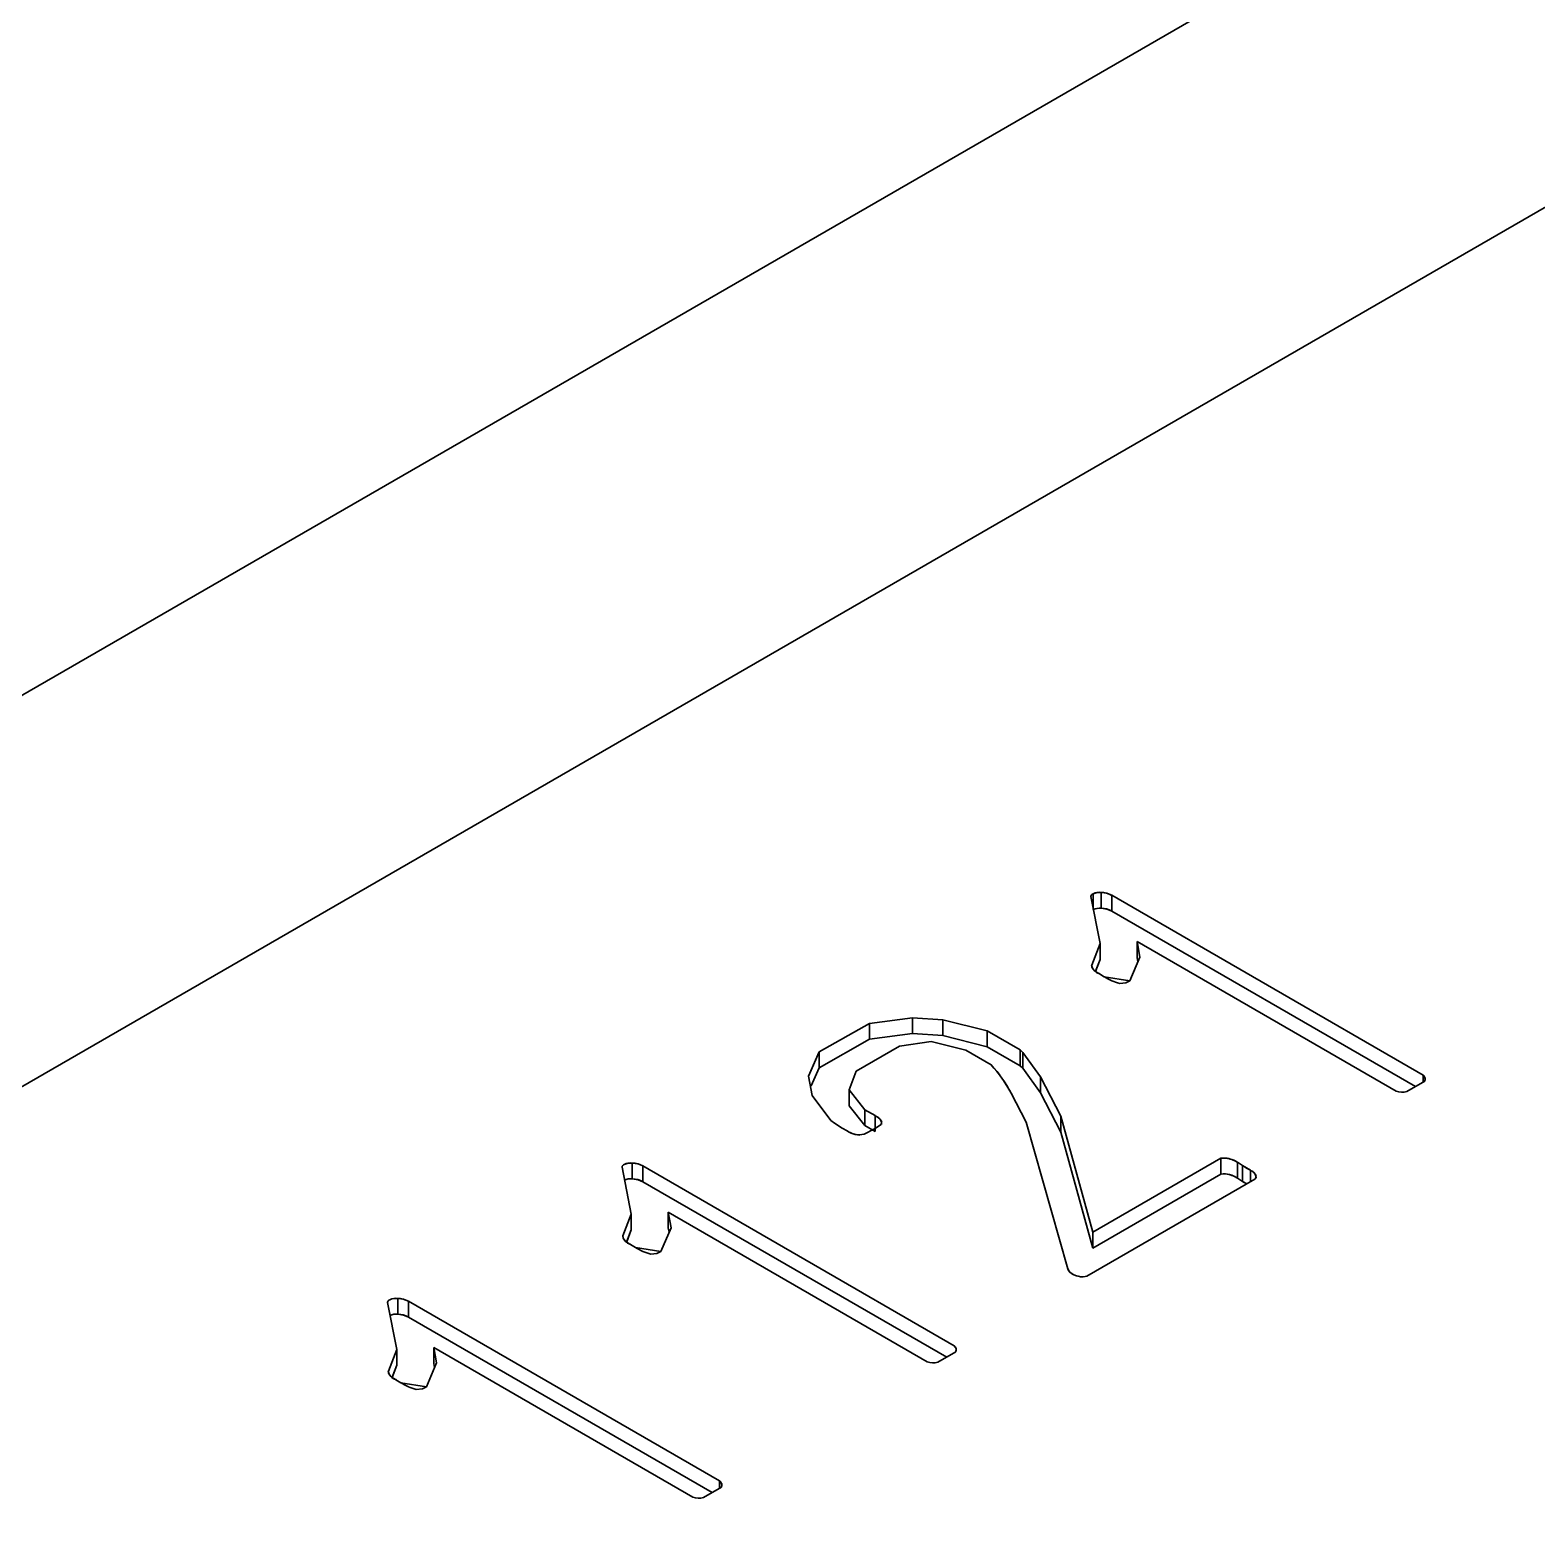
# Model space of a CAD drawing. Extents: x 146 to 1134, y 78 to 926.
# Drawn here: x 798.875 to 802.77, y 851.082 to 854.981 of the extents above; entities that cross this region are included whole.
import ezdxf

# ---------------------------------------------------------------- set-up
doc = ezdxf.new("R2010")
doc.units = 0

msp = doc.modelspace()

# ---------------------------------------------------------------- linework, layer by layer
at = {"color": 7, "lineweight": 35}
for p, q in [((784.8303, 844.1526), (809.3582, 858.3138)), ((809.3582, 858.3138), (784.8303, 844.1526))]:
    msp.add_line(p, q, dxfattribs=at)
at = {"color": 7, "lineweight": 35, "ltscale": 0.414781}
for p, q in [((804.2118, 856.3544), (789.8434, 848.0587)), ((789.8434, 848.0587), (804.2118, 856.3544))]:
    msp.add_line(p, q, dxfattribs=at)
at = {"color": 7, "lineweight": 35, "ltscale": 0.001021}
for p, q in [((801.6227, 852.7476), (801.6227, 852.7068)), ((801.6227, 852.7068), (801.6227, 852.7476)), ((801.6436, 852.7103), (801.6436, 852.7511)), ((801.6436, 852.7511), (801.6436, 852.7103)), ((801.6411, 852.5779), (801.6411, 852.6188)), ((801.6411, 852.6188), (801.6411, 852.5779)), ((801.0443, 852.4124), (801.0443, 852.3715)), ((801.0443, 852.3715), (801.0443, 852.4124)), ((801.1559, 852.3857), (801.1559, 852.4265)), ((801.1559, 852.4265), (801.1559, 852.3857)), ((801.3489, 852.3519), (801.3489, 852.3927)), ((801.3489, 852.3927), (801.3489, 852.3519)), ((800.9142, 852.2977), (800.9142, 852.3386)), ((800.9142, 852.3386), (800.9142, 852.2977)), ((801.4337, 852.3029), (801.4337, 852.3438)), ((801.4337, 852.3438), (801.4337, 852.3029)), ((801.4409, 852.2966), (801.4409, 852.3374)), ((801.4409, 852.3374), (801.4409, 852.2966)), ((800.992, 852.1992), (800.992, 852.2401)), ((800.992, 852.2401), (800.992, 852.1992)), ((801.4865, 852.233), (801.4865, 852.2739)), ((801.4865, 852.2739), (801.4865, 852.233)), ((801.0326, 852.1483), (801.0326, 852.1891)), ((801.0326, 852.1891), (801.0326, 852.1483)), ((801.059, 852.1331), (801.059, 852.1739)), ((801.059, 852.1739), (801.059, 852.1331)), ((801.5392, 852.1313), (801.5392, 852.1722)), ((801.5392, 852.1722), (801.5392, 852.1313)), ((800.4314, 852.0104), (800.4314, 852.0512)), ((800.4314, 852.0512), (800.4314, 852.0104)), ((800.4586, 852.0027), (800.4586, 852.0436)), ((800.4586, 852.0436), (800.4586, 852.0027)), ((801.9528, 852.0225), (801.9528, 852.0634)), ((801.9528, 852.0634), (801.9528, 852.0225)), ((801.9963, 852.0121), (801.9963, 852.053)), ((801.9963, 852.053), (801.9963, 852.0121)), ((802.0088, 852.0038), (802.0088, 852.0447)), ((802.0088, 852.0447), (802.0088, 852.0038)), ((800.4288, 851.8781), (800.4288, 851.9189)), ((800.4288, 851.9189), (800.4288, 851.8781)), ((800.5245, 851.883), (800.5245, 851.9238)), ((800.5245, 851.9238), (800.5245, 851.883)), ((801.6218, 851.8314), (801.6218, 851.8723)), ((801.6218, 851.8723), (801.6218, 851.8314)), ((799.8253, 851.6605), (799.8253, 851.7013)), ((799.8253, 851.7013), (799.8253, 851.6605)), ((799.8524, 851.6528), (799.8524, 851.6937)), ((799.8524, 851.6937), (799.8524, 851.6528)), ((799.8228, 851.5281), (799.8228, 851.569)), ((799.8228, 851.569), (799.8228, 851.5281)), ((799.9184, 851.5331), (799.9184, 851.5739)), ((799.9184, 851.5739), (799.9184, 851.5331))]:
    msp.add_line(p, q, dxfattribs=at)
at = {"color": 7, "lineweight": 35, "ltscale": 0.000375295}
for p, q in [((801.6584, 852.7488), (801.6436, 852.7511)), ((801.6584, 852.7079), (801.6436, 852.7103))]:
    msp.add_line(p, q, dxfattribs=at)
at = {"color": 7, "lineweight": 35, "ltscale": 0.000336206}
for p, q in [((801.6707, 852.7434), (801.6584, 852.7488)), ((800.4586, 852.0436), (800.4462, 852.049)), ((800.4586, 852.0027), (800.4462, 852.0081))]:
    msp.add_line(p, q, dxfattribs=at)
at = {"color": 7, "lineweight": 35, "ltscale": 0.003098}
for p, q in [((801.6171, 852.7404), (801.6411, 852.6188)), ((801.6171, 852.7404), (801.6411, 852.6188)), ((799.7988, 851.6906), (799.8228, 851.569)), ((799.7988, 851.6906), (799.8228, 851.569))]:
    msp.add_line(p, q, dxfattribs=at)
at = {"color": 7, "lineweight": 35, "ltscale": 0.0003356}
for p, q in [((801.6707, 852.7026), (801.6584, 852.7079)), ((799.8524, 851.6937), (799.8401, 851.699)), ((799.8524, 851.6528), (799.8401, 851.6581))]:
    msp.add_line(p, q, dxfattribs=at)
at = {"color": 7, "lineweight": 35, "ltscale": 0.023232}
msp.add_line((802.4755, 852.2788), (801.6707, 852.7434), dxfattribs=at)
msp.add_line((802.4755, 852.2788), (801.6707, 852.7434), dxfattribs=at)
at = {"color": 7, "lineweight": 35, "ltscale": 0.001019}
for p, q in [((801.6707, 852.7026), (801.6707, 852.7434)), ((801.6707, 852.7434), (801.6707, 852.7026)), ((801.7367, 852.5829), (801.7367, 852.6237)), ((801.7367, 852.6237), (801.7367, 852.5829)), ((801.2343, 852.3809), (801.2343, 852.4216)), ((801.2343, 852.4216), (801.2343, 852.3809))]:
    msp.add_line(p, q, dxfattribs=at)
at = {"color": 7, "lineweight": 35, "ltscale": 0.022678}
for p, q in [((801.6707, 852.7026), (802.4563, 852.2491)), ((802.4563, 852.2491), (801.6707, 852.7026)), ((799.8524, 851.6528), (800.638, 851.1993)), ((800.638, 851.1993), (799.8524, 851.6528))]:
    msp.add_line(p, q, dxfattribs=at)
at = {"color": 7, "lineweight": 35, "ltscale": 0.001493}
for p, q in [((801.6411, 852.6188), (801.6194, 852.5631)), ((801.6411, 852.6188), (801.6194, 852.5631)), ((799.8228, 851.569), (799.8011, 851.5133)), ((799.8228, 851.569), (799.8011, 851.5133))]:
    msp.add_line(p, q, dxfattribs=at)
at = {"color": 7, "lineweight": 35, "ltscale": 0.00101}
for p, q in [((801.7438, 852.5839), (801.7367, 852.6237)), ((801.7438, 852.5839), (801.7367, 852.6237)), ((800.5316, 851.884), (800.5245, 851.9238)), ((800.5316, 851.884), (800.5245, 851.9238))]:
    msp.add_line(p, q, dxfattribs=at)
at = {"color": 7, "lineweight": 35, "ltscale": 0.019323}
for p, q in [((801.7367, 852.6237), (802.4061, 852.2372)), ((801.7367, 852.6237), (802.4061, 852.2372)), ((800.5245, 851.9238), (801.1939, 851.5374)), ((800.5245, 851.9238), (801.1939, 851.5374))]:
    msp.add_line(p, q, dxfattribs=at)
at = {"color": 7, "lineweight": 35, "ltscale": 0.000162095}
msp.add_line((801.6194, 852.5631), (801.6199, 852.5566), dxfattribs=at)
at = {"color": 7, "lineweight": 35, "ltscale": 0.000833366}
msp.add_line((801.629, 852.5469), (801.6411, 852.5779), dxfattribs=at)
at = {"color": 7, "lineweight": 35, "ltscale": 0.000836211}
for p, q in [((801.6411, 852.5779), (801.629, 852.5468)), ((800.4288, 851.8781), (800.4167, 851.8469))]:
    msp.add_line(p, q, dxfattribs=at)
at = {"color": 7, "lineweight": 35, "ltscale": 0.001678}
for p, q in [((801.7174, 852.5222), (801.7438, 852.5839)), ((801.7174, 852.5222), (801.7438, 852.5839)), ((800.5052, 851.8223), (800.5316, 851.884)), ((800.5052, 851.8223), (800.5316, 851.884))]:
    msp.add_line(p, q, dxfattribs=at)
at = {"color": 7, "lineweight": 35, "ltscale": 0.000280467}
for p, q in [((801.7367, 852.5829), (801.7386, 852.5718)), ((801.7386, 852.5718), (801.7367, 852.5829))]:
    msp.add_line(p, q, dxfattribs=at)
at = {"color": 7, "lineweight": 35, "ltscale": 0.000373226}
for p, q in [((801.6387, 852.5403), (801.6516, 852.5328)), ((801.6387, 852.5403), (801.6516, 852.5328)), ((800.9737, 852.1416), (800.9866, 852.1342)), ((800.9737, 852.1416), (800.9866, 852.1342)), ((800.4265, 851.8405), (800.4395, 851.833)), ((800.4265, 851.8405), (800.4395, 851.833))]:
    msp.add_line(p, q, dxfattribs=at)
at = {"color": 7, "lineweight": 35, "ltscale": 0.001666}
for p, q in [((801.6516, 852.5328), (801.7174, 852.5222)), ((800.4395, 851.833), (800.5052, 851.8223)), ((799.8334, 851.483), (799.8992, 851.4724))]:
    msp.add_line(p, q, dxfattribs=at)
at = {"color": 7, "lineweight": 35, "ltscale": 0.000393298}
msp.add_line((801.6913, 852.5156), (801.7069, 852.5175), dxfattribs=at)
at = {"color": 7, "lineweight": 35, "ltscale": 0.00028755}
msp.add_line((801.7069, 852.5175), (801.7174, 852.5222), dxfattribs=at)
at = {"color": 7, "lineweight": 35, "ltscale": 0.003739}
for p, q in [((801.0443, 852.4124), (800.9142, 852.3386)), ((801.0443, 852.4124), (800.9142, 852.3386)), ((800.9142, 852.2977), (801.0443, 852.3715)), ((801.0443, 852.3715), (800.9142, 852.2977))]:
    msp.add_line(p, q, dxfattribs=at)
at = {"color": 7, "lineweight": 35, "ltscale": 0.002813}
for p, q in [((801.1559, 852.4265), (801.0443, 852.4124)), ((801.1559, 852.4265), (801.0443, 852.4124)), ((801.0443, 852.3715), (801.1559, 852.3857)), ((801.1559, 852.3857), (801.0443, 852.3715))]:
    msp.add_line(p, q, dxfattribs=at)
at = {"color": 7, "lineweight": 35, "ltscale": 0.001965}
msp.add_line((801.2343, 852.4216), (801.1559, 852.4265), dxfattribs=at)
msp.add_line((801.2343, 852.4216), (801.1559, 852.4265), dxfattribs=at)
at = {"color": 7, "lineweight": 35, "ltscale": 0.002954}
for p, q in [((801.3489, 852.3927), (801.2343, 852.4216)), ((801.3489, 852.3927), (801.2343, 852.4216)), ((801.2343, 852.3809), (801.3489, 852.3519)), ((801.3489, 852.3519), (801.2343, 852.3809))]:
    msp.add_line(p, q, dxfattribs=at)
at = {"color": 7, "lineweight": 35, "ltscale": 0.002076}
msp.add_line((801.1218, 852.3534), (801.204, 852.3652), dxfattribs=at)
msp.add_line((801.1218, 852.3534), (801.204, 852.3652), dxfattribs=at)
at = {"color": 7, "lineweight": 35, "ltscale": 0.001964}
for p, q in [((801.1559, 852.3857), (801.2343, 852.3809)), ((801.2343, 852.3809), (801.1559, 852.3857))]:
    msp.add_line(p, q, dxfattribs=at)
at = {"color": 7, "lineweight": 35, "ltscale": 0.00231}
msp.add_line((801.204, 852.3652), (801.2936, 852.3429), dxfattribs=at)
msp.add_line((801.204, 852.3652), (801.2936, 852.3429), dxfattribs=at)
at = {"color": 7, "lineweight": 35, "ltscale": 0.002447}
for p, q in [((801.4337, 852.3438), (801.3489, 852.3927)), ((801.4337, 852.3438), (801.3489, 852.3927)), ((801.3489, 852.3519), (801.4337, 852.3029)), ((801.4337, 852.3029), (801.3489, 852.3519))]:
    msp.add_line(p, q, dxfattribs=at)
at = {"color": 7, "lineweight": 35, "ltscale": 0.001713}
msp.add_line((800.9142, 852.3386), (800.8872, 852.2756), dxfattribs=at)
at = {"color": 7, "lineweight": 35, "ltscale": 0.001287}
msp.add_line((800.9142, 852.3386), (800.8935, 852.2914), dxfattribs=at)
at = {"color": 7, "lineweight": 35, "ltscale": 0.003226}
msp.add_line((801.01, 852.2889), (801.1218, 852.3534), dxfattribs=at)
msp.add_line((801.01, 852.2889), (801.1218, 852.3534), dxfattribs=at)
at = {"color": 7, "lineweight": 35, "ltscale": 0.001881}
msp.add_line((801.2936, 852.3429), (801.3588, 852.3053), dxfattribs=at)
msp.add_line((801.2936, 852.3429), (801.3588, 852.3053), dxfattribs=at)
at = {"color": 7, "lineweight": 35, "ltscale": 0.000241152}
for p, q in [((801.4409, 852.3374), (801.4337, 852.3438)), ((801.4409, 852.3374), (801.4337, 852.3438)), ((801.4337, 852.3029), (801.4409, 852.2966)), ((801.4409, 852.2966), (801.4337, 852.3029))]:
    msp.add_line(p, q, dxfattribs=at)
at = {"color": 7, "lineweight": 35, "ltscale": 0.001955}
for p, q in [((801.4865, 852.2739), (801.4409, 852.3374)), ((801.4865, 852.2739), (801.4409, 852.3374)), ((801.4409, 852.2966), (801.4865, 852.233)), ((801.4865, 852.233), (801.4409, 852.2966))]:
    msp.add_line(p, q, dxfattribs=at)
at = {"color": 7, "lineweight": 35, "ltscale": 0.000426725}
msp.add_line((800.8935, 852.2914), (800.8872, 852.2756), dxfattribs=at)
at = {"color": 7, "lineweight": 35, "ltscale": 0.001285}
msp.add_line((800.9142, 852.2977), (800.8935, 852.2507), dxfattribs=at)
at = {"color": 7, "lineweight": 35, "ltscale": 0.001286}
msp.add_line((800.8936, 852.2506), (800.9142, 852.2977), dxfattribs=at)
at = {"color": 7, "lineweight": 35, "ltscale": 0.001301}
msp.add_line((800.992, 852.2401), (801.01, 852.2889), dxfattribs=at)
msp.add_line((800.992, 852.2401), (801.01, 852.2889), dxfattribs=at)
at = {"color": 7, "lineweight": 35, "ltscale": 0.000590537}
msp.add_line((801.3588, 852.3053), (801.3743, 852.2875), dxfattribs=at)
at = {"color": 7, "lineweight": 35, "ltscale": 0.000235302}
msp.add_line((802.4808, 852.271), (802.4755, 852.2788), dxfattribs=at)
at = {"color": 7, "lineweight": 35, "ltscale": 0.000465393}
for p, q in [((802.4755, 852.2602), (802.4755, 852.2788)), ((802.4755, 852.2788), (802.4755, 852.2602)), ((800.6572, 851.2104), (800.6572, 851.229)), ((800.6572, 851.229), (800.6572, 851.2104))]:
    msp.add_line(p, q, dxfattribs=at)
at = {"color": 7, "lineweight": 35, "ltscale": 0.001271}
msp.add_line((800.8872, 852.2756), (800.8965, 852.2256), dxfattribs=at)
msp.add_line((800.8872, 852.2756), (800.8965, 852.2256), dxfattribs=at)
at = {"color": 7, "lineweight": 35, "ltscale": 0.001629}
for p, q in [((801.0326, 852.1891), (800.992, 852.2401)), ((801.0326, 852.1891), (800.992, 852.2401)), ((800.992, 852.1992), (801.0326, 852.1483)), ((801.0326, 852.1483), (800.992, 852.1992))]:
    msp.add_line(p, q, dxfattribs=at)
at = {"color": 7, "lineweight": 35, "ltscale": 0.002864}
for p, q in [((801.5392, 852.1722), (801.4865, 852.2739)), ((801.5392, 852.1722), (801.4865, 852.2739)), ((801.4865, 852.233), (801.5392, 852.1313)), ((801.5392, 852.1313), (801.4865, 852.233))]:
    msp.add_line(p, q, dxfattribs=at)
at = {"color": 7, "lineweight": 35, "ltscale": 0.001339}
for p, q in [((802.4335, 852.236), (802.4799, 852.2628)), ((802.4335, 852.236), (802.4799, 852.2628)), ((801.2214, 851.5361), (801.2678, 851.5629)), ((801.2214, 851.5361), (801.2678, 851.5629))]:
    msp.add_line(p, q, dxfattribs=at)
at = {"color": 7, "lineweight": 35, "ltscale": 0.000207098}
msp.add_line((802.4799, 852.2628), (802.4808, 852.271), dxfattribs=at)
at = {"color": 7, "lineweight": 35, "ltscale": 0.002008}
msp.add_line((800.8965, 852.2256), (800.9448, 852.1614), dxfattribs=at)
msp.add_line((800.8965, 852.2256), (800.9448, 852.1614), dxfattribs=at)
at = {"color": 7, "lineweight": 35, "ltscale": 0.002119}
msp.add_line((801.4106, 852.2321), (801.4495, 852.1567), dxfattribs=at)
msp.add_line((801.4106, 852.2321), (801.4495, 852.1567), dxfattribs=at)
at = {"color": 7, "lineweight": 35, "ltscale": 0.000283341}
msp.add_line((800.9448, 852.1614), (800.9537, 852.1543), dxfattribs=at)
msp.add_line((800.9448, 852.1614), (800.9537, 852.1543), dxfattribs=at)
at = {"color": 7, "lineweight": 35, "ltscale": 0.000760838}
for p, q in [((801.059, 852.1739), (801.0326, 852.1891)), ((801.059, 852.1739), (801.0326, 852.1891)), ((801.0326, 852.1483), (801.059, 852.1331)), ((801.059, 852.1331), (801.0326, 852.1483))]:
    msp.add_line(p, q, dxfattribs=at)
at = {"color": 7, "lineweight": 35, "ltscale": 0.007777}
for p, q in [((801.6218, 851.8723), (801.5392, 852.1722)), ((801.6218, 851.8723), (801.5392, 852.1722)), ((801.5392, 852.1313), (801.6218, 851.8314)), ((801.6218, 851.8314), (801.5392, 852.1313))]:
    msp.add_line(p, q, dxfattribs=at)
at = {"color": 7, "lineweight": 35, "ltscale": 0.000592638}
msp.add_line((800.9537, 852.1543), (800.9737, 852.1416), dxfattribs=at)
msp.add_line((800.9537, 852.1543), (800.9737, 852.1416), dxfattribs=at)
at = {"color": 7, "lineweight": 35, "ltscale": 0.000298031}
msp.add_line((801.0189, 852.1238), (801.0307, 852.1257), dxfattribs=at)
at = {"color": 7, "lineweight": 35, "ltscale": 0.000754952}
msp.add_line((801.0307, 852.1257), (801.0574, 852.1398), dxfattribs=at)
msp.add_line((801.0307, 852.1257), (801.0574, 852.1398), dxfattribs=at)
at = {"color": 7, "lineweight": 35, "ltscale": 0.000517183}
msp.add_line((801.0574, 852.1398), (801.0747, 852.1511), dxfattribs=at)
msp.add_line((801.0574, 852.1398), (801.0747, 852.1511), dxfattribs=at)
at = {"color": 7, "lineweight": 35, "ltscale": 0.000160558}
msp.add_line((801.0747, 852.1511), (801.0757, 852.1575), dxfattribs=at)
at = {"color": 7, "lineweight": 35, "ltscale": 0.009856}
msp.add_line((801.4495, 852.1567), (801.5569, 851.7774), dxfattribs=at)
msp.add_line((801.4495, 852.1567), (801.5569, 851.7774), dxfattribs=at)
at = {"color": 7, "lineweight": 35, "ltscale": 0.000375062}
for p, q in [((800.4462, 852.049), (800.4314, 852.0512)), ((800.4462, 852.0081), (800.4314, 852.0104))]:
    msp.add_line(p, q, dxfattribs=at)
at = {"color": 7, "lineweight": 35, "ltscale": 0.023233}
for p, q in [((801.2634, 851.5789), (800.4586, 852.0436)), ((801.2634, 851.5789), (800.4586, 852.0436)), ((800.6572, 851.229), (799.8524, 851.6937)), ((800.6572, 851.229), (799.8524, 851.6937))]:
    msp.add_line(p, q, dxfattribs=at)
at = {"color": 7, "lineweight": 35, "ltscale": 0.009555}
for p, q in [((801.9528, 852.0634), (801.6218, 851.8723)), ((801.9528, 852.0634), (801.6218, 851.8723)), ((801.6218, 851.8314), (801.9528, 852.0225)), ((801.9528, 852.0225), (801.6218, 851.8314))]:
    msp.add_line(p, q, dxfattribs=at)
at = {"color": 7, "lineweight": 35, "ltscale": 0.000302371}
for p, q in [((801.9648, 852.0638), (801.9528, 852.0634)), ((801.9648, 852.023), (801.9528, 852.0225))]:
    msp.add_line(p, q, dxfattribs=at)
at = {"color": 7, "lineweight": 35, "ltscale": 0.000374111}
for p, q in [((802.0088, 852.0447), (801.9963, 852.053)), ((802.0088, 852.0447), (801.9963, 852.053)), ((801.9963, 852.0121), (802.0088, 852.0038)), ((802.0088, 852.0038), (801.9963, 852.0121))]:
    msp.add_line(p, q, dxfattribs=at)
at = {"color": 7, "lineweight": 35, "ltscale": 0.000296319}
for p, q in [((802.0188, 852.0383), (802.0088, 852.0447)), ((802.0188, 851.9975), (802.0088, 852.0038))]:
    msp.add_line(p, q, dxfattribs=at)
at = {"color": 7, "lineweight": 35, "ltscale": 0.000606404}
msp.add_line((802.0298, 852.0325), (802.0088, 852.0447), dxfattribs=at)
at = {"color": 7, "lineweight": 35, "ltscale": 0.003097}
msp.add_line((800.4048, 852.0405), (800.4288, 851.9189), dxfattribs=at)
msp.add_line((800.4048, 852.0405), (800.4288, 851.9189), dxfattribs=at)
at = {"color": 7, "lineweight": 35, "ltscale": 0.012543}
msp.add_line((801.6063, 851.7584), (802.0408, 852.0092), dxfattribs=at)
msp.add_line((801.6063, 851.7584), (802.0408, 852.0092), dxfattribs=at)
at = {"color": 7, "lineweight": 35, "ltscale": 0.000322192}
msp.add_line((802.0088, 852.0038), (802.0197, 851.997), dxfattribs=at)
at = {"color": 7, "lineweight": 35, "ltscale": 0.000310564}
msp.add_line((802.0298, 852.0325), (802.0188, 852.0383), dxfattribs=at)
at = {"color": 7, "lineweight": 35, "ltscale": 0.000741577}
for p, q in [((802.0298, 852.0029), (802.0298, 852.0325)), ((802.0298, 852.0325), (802.0298, 852.0029))]:
    msp.add_line(p, q, dxfattribs=at)
at = {"color": 7, "lineweight": 35, "ltscale": 0.00013798}
msp.add_line((802.0408, 852.0092), (802.0438, 852.0139), dxfattribs=at)
msp.add_line((802.0408, 852.0092), (802.0438, 852.0139), dxfattribs=at)
at = {"color": 7, "lineweight": 35, "ltscale": 0.000131367}
msp.add_line((802.0438, 852.0139), (802.0436, 852.0191), dxfattribs=at)
at = {"color": 7, "lineweight": 35, "ltscale": 0.022676}
for p, q in [((800.4586, 852.0027), (801.2441, 851.5492)), ((801.2441, 851.5492), (800.4586, 852.0027))]:
    msp.add_line(p, q, dxfattribs=at)
at = {"color": 7, "lineweight": 35, "ltscale": 0.001494}
msp.add_line((800.4288, 851.9189), (800.4072, 851.8632), dxfattribs=at)
msp.add_line((800.4288, 851.9189), (800.4072, 851.8632), dxfattribs=at)
at = {"color": 7, "lineweight": 35, "ltscale": 0.000160573}
for p, q in [((800.4072, 851.8632), (800.4077, 851.8568)), ((799.8011, 851.5133), (799.8016, 851.5069))]:
    msp.add_line(p, q, dxfattribs=at)
at = {"color": 7, "lineweight": 35, "ltscale": 0.000832814}
for p, q in [((800.4168, 851.847), (800.4288, 851.8781)), ((799.8107, 851.4971), (799.8228, 851.5281))]:
    msp.add_line(p, q, dxfattribs=at)
at = {"color": 7, "lineweight": 35, "ltscale": 0.000278965}
for p, q in [((800.5245, 851.883), (800.5265, 851.872)), ((800.5265, 851.872), (800.5245, 851.883))]:
    msp.add_line(p, q, dxfattribs=at)
at = {"color": 7, "lineweight": 35, "ltscale": 0.000391783}
for p, q in [((800.4791, 851.8157), (800.4947, 851.8176)), ((799.873, 851.4658), (799.8886, 851.4677))]:
    msp.add_line(p, q, dxfattribs=at)
at = {"color": 7, "lineweight": 35, "ltscale": 0.000289567}
for p, q in [((800.4947, 851.8176), (800.5052, 851.8223)), ((799.8886, 851.4677), (799.8992, 851.4724))]:
    msp.add_line(p, q, dxfattribs=at)
at = {"color": 7, "lineweight": 35, "ltscale": 0.00023278}
msp.add_line((801.5569, 851.7774), (801.562, 851.7696), dxfattribs=at)
at = {"color": 7, "lineweight": 35, "ltscale": 0.00027588}
msp.add_line((801.562, 851.7696), (801.5708, 851.763), dxfattribs=at)
at = {"color": 7, "lineweight": 35, "ltscale": 0.000231336}
msp.add_line((801.5972, 851.7567), (801.6063, 851.7584), dxfattribs=at)
at = {"color": 7, "lineweight": 35, "ltscale": 0.000373787}
for p, q in [((799.8401, 851.699), (799.8253, 851.7013)), ((799.8401, 851.6581), (799.8253, 851.6605))]:
    msp.add_line(p, q, dxfattribs=at)
at = {"color": 7, "lineweight": 35, "ltscale": 0.000234037}
for p, q in [((801.2686, 851.5712), (801.2634, 851.5789)), ((800.6625, 851.2213), (800.6572, 851.229))]:
    msp.add_line(p, q, dxfattribs=at)
at = {"color": 7, "lineweight": 35, "ltscale": 0.001012}
msp.add_line((799.9255, 851.5341), (799.9184, 851.5739), dxfattribs=at)
msp.add_line((799.9255, 851.5341), (799.9184, 851.5739), dxfattribs=at)
at = {"color": 7, "lineweight": 35, "ltscale": 0.019325}
msp.add_line((799.9184, 851.5739), (800.5878, 851.1874), dxfattribs=at)
msp.add_line((799.9184, 851.5739), (800.5878, 851.1874), dxfattribs=at)
at = {"color": 7, "lineweight": 35, "ltscale": 0.000208616}
msp.add_line((801.2678, 851.5629), (801.2686, 851.5712), dxfattribs=at)
at = {"color": 7, "lineweight": 35, "ltscale": 0.000834788}
msp.add_line((799.8228, 851.5281), (799.8107, 851.497), dxfattribs=at)
at = {"color": 7, "lineweight": 35, "ltscale": 0.001676}
msp.add_line((799.8992, 851.4724), (799.9255, 851.5341), dxfattribs=at)
msp.add_line((799.8992, 851.4724), (799.9255, 851.5341), dxfattribs=at)
at = {"color": 7, "lineweight": 35, "ltscale": 0.000279236}
for p, q in [((799.9184, 851.5331), (799.9204, 851.5221)), ((799.9204, 851.5221), (799.9184, 851.5331))]:
    msp.add_line(p, q, dxfattribs=at)
at = {"color": 7, "lineweight": 35, "ltscale": 0.00037531}
msp.add_line((799.8204, 851.4905), (799.8334, 851.483), dxfattribs=at)
msp.add_line((799.8204, 851.4905), (799.8334, 851.483), dxfattribs=at)
at = {"color": 7, "lineweight": 35, "ltscale": 0.001341}
msp.add_line((800.6152, 851.1862), (800.6617, 851.213), dxfattribs=at)
msp.add_line((800.6152, 851.1862), (800.6617, 851.213), dxfattribs=at)
at = {"color": 7, "lineweight": 35, "ltscale": 0.000208465}
msp.add_line((800.6617, 851.213), (800.6625, 851.2213), dxfattribs=at)
at = {"color": 7, "lineweight": 35}
for centre, radius, start, end in [((801.6255, 852.7393), 0.00863, 108.5385, 173.1551), ((801.6254, 852.7394), 0.00848, 108.2056, 173.5627), ((801.6398, 852.7081), 0.0431, 85.0378, 113.3739), ((801.6397, 852.7086), 0.0425, 84.8026, 113.5022), ((801.6423, 852.6942), 0.0568, 60.0069, 88.7463), ((801.6398, 852.6672), 0.0431, 85.0378, 113.3738), ((801.6398, 852.6674), 0.0429, 84.9384, 113.4114), ((801.6423, 852.6534), 0.0568, 60.0069, 88.7463), ((801.6453, 852.5673), 0.0269, 189.2316, 256.1862), ((801.6584, 852.5839), 0.0475, 215.2402, 245.6623), ((801.7228, 852.6395), 0.128, 236.2829, 255.7398), ((801.0849, 852.0577), 0.3693, 28.1537, 42.106), ((800.9907, 851.9987), 0.4803, 29.058, 36.9691), ((802.4682, 852.2679), 0.0128, 336.1378, 55.8764), ((802.4219, 852.2789), 0.0445, 249.1957, 285.1358), ((802.4219, 852.2784), 0.0441, 249.0343, 285.3266), ((801.0546, 852.1525), 0.0209, 356.1879, 78.5351), ((801.0446, 852.1409), 0.0356, 28.0497, 66.4422), ((801.0242, 852.1926), 0.0692, 237.2993, 265.6168), ((801.0189, 852.1791), 0.0549, 234.3177, 282.4122), ((800.4133, 852.0394), 0.00863, 108.5385, 173.155), ((800.4133, 852.0396), 0.00848, 108.2056, 173.5627), ((800.4275, 852.0087), 0.0425, 84.8026, 113.5022), ((800.4277, 852.0082), 0.0431, 85.0379, 113.3738), ((800.4304, 851.9952), 0.0559, 59.815, 88.9966), ((801.9598, 851.9983), 0.0655, 56.2607, 96.1635), ((801.9551, 851.9873), 0.0773, 57.8929, 82.7796), ((800.4276, 851.9676), 0.0429, 84.9384, 113.4114), ((800.4277, 851.9674), 0.0431, 85.0378, 113.3738), ((800.4304, 851.9544), 0.0559, 59.815, 88.9966), ((801.9598, 851.9575), 0.0655, 56.2607, 96.1635), ((801.9551, 851.9465), 0.0773, 57.8929, 82.7796), ((802.0236, 852.0122), 0.0207, 4.6519, 73.1378), ((802.0161, 852.0034), 0.0319, 29.6418, 64.7644), ((800.4331, 851.8674), 0.0269, 189.2316, 256.1862), ((800.4462, 851.884), 0.0475, 215.2402, 245.6622), ((800.5106, 851.9396), 0.128, 236.2829, 255.7399), ((801.5834, 851.7894), 0.0291, 204.3323, 244.4146), ((801.5986, 851.8171), 0.0606, 242.8022, 268.6886), ((801.595, 851.8051), 0.0482, 240.145, 283.6803), ((799.8073, 851.6895), 0.00863, 108.5385, 173.155), ((799.8072, 851.6896), 0.00848, 108.2056, 173.5627), ((799.8215, 851.6583), 0.0431, 85.0379, 113.3738), ((799.8214, 851.6588), 0.0425, 84.8026, 113.5022), ((799.824, 851.6445), 0.0568, 60.0069, 88.7463), ((799.8215, 851.6174), 0.0431, 85.0378, 113.3738), ((799.8217, 851.6171), 0.0435, 85.1887, 113.2495), ((799.824, 851.6036), 0.0568, 60.0069, 88.7463), ((801.256, 851.5681), 0.0128, 336.1378, 55.8764), ((801.2097, 851.5786), 0.0441, 249.0343, 285.3266), ((801.2097, 851.579), 0.0445, 249.1957, 285.1358), ((799.827, 851.5175), 0.0269, 189.2316, 256.1862), ((799.8401, 851.5341), 0.0475, 215.2402, 245.6622), ((799.9045, 851.5897), 0.128, 236.2829, 255.7398), ((800.6499, 851.2181), 0.0128, 336.1378, 55.8764), ((800.6036, 851.2291), 0.0446, 249.2118, 285.1358), ((800.6036, 851.2287), 0.0441, 249.0343, 285.3266)]:
    msp.add_arc(centre, radius, start, end, dxfattribs=at)

doc.saveas('drawing.dxf')
